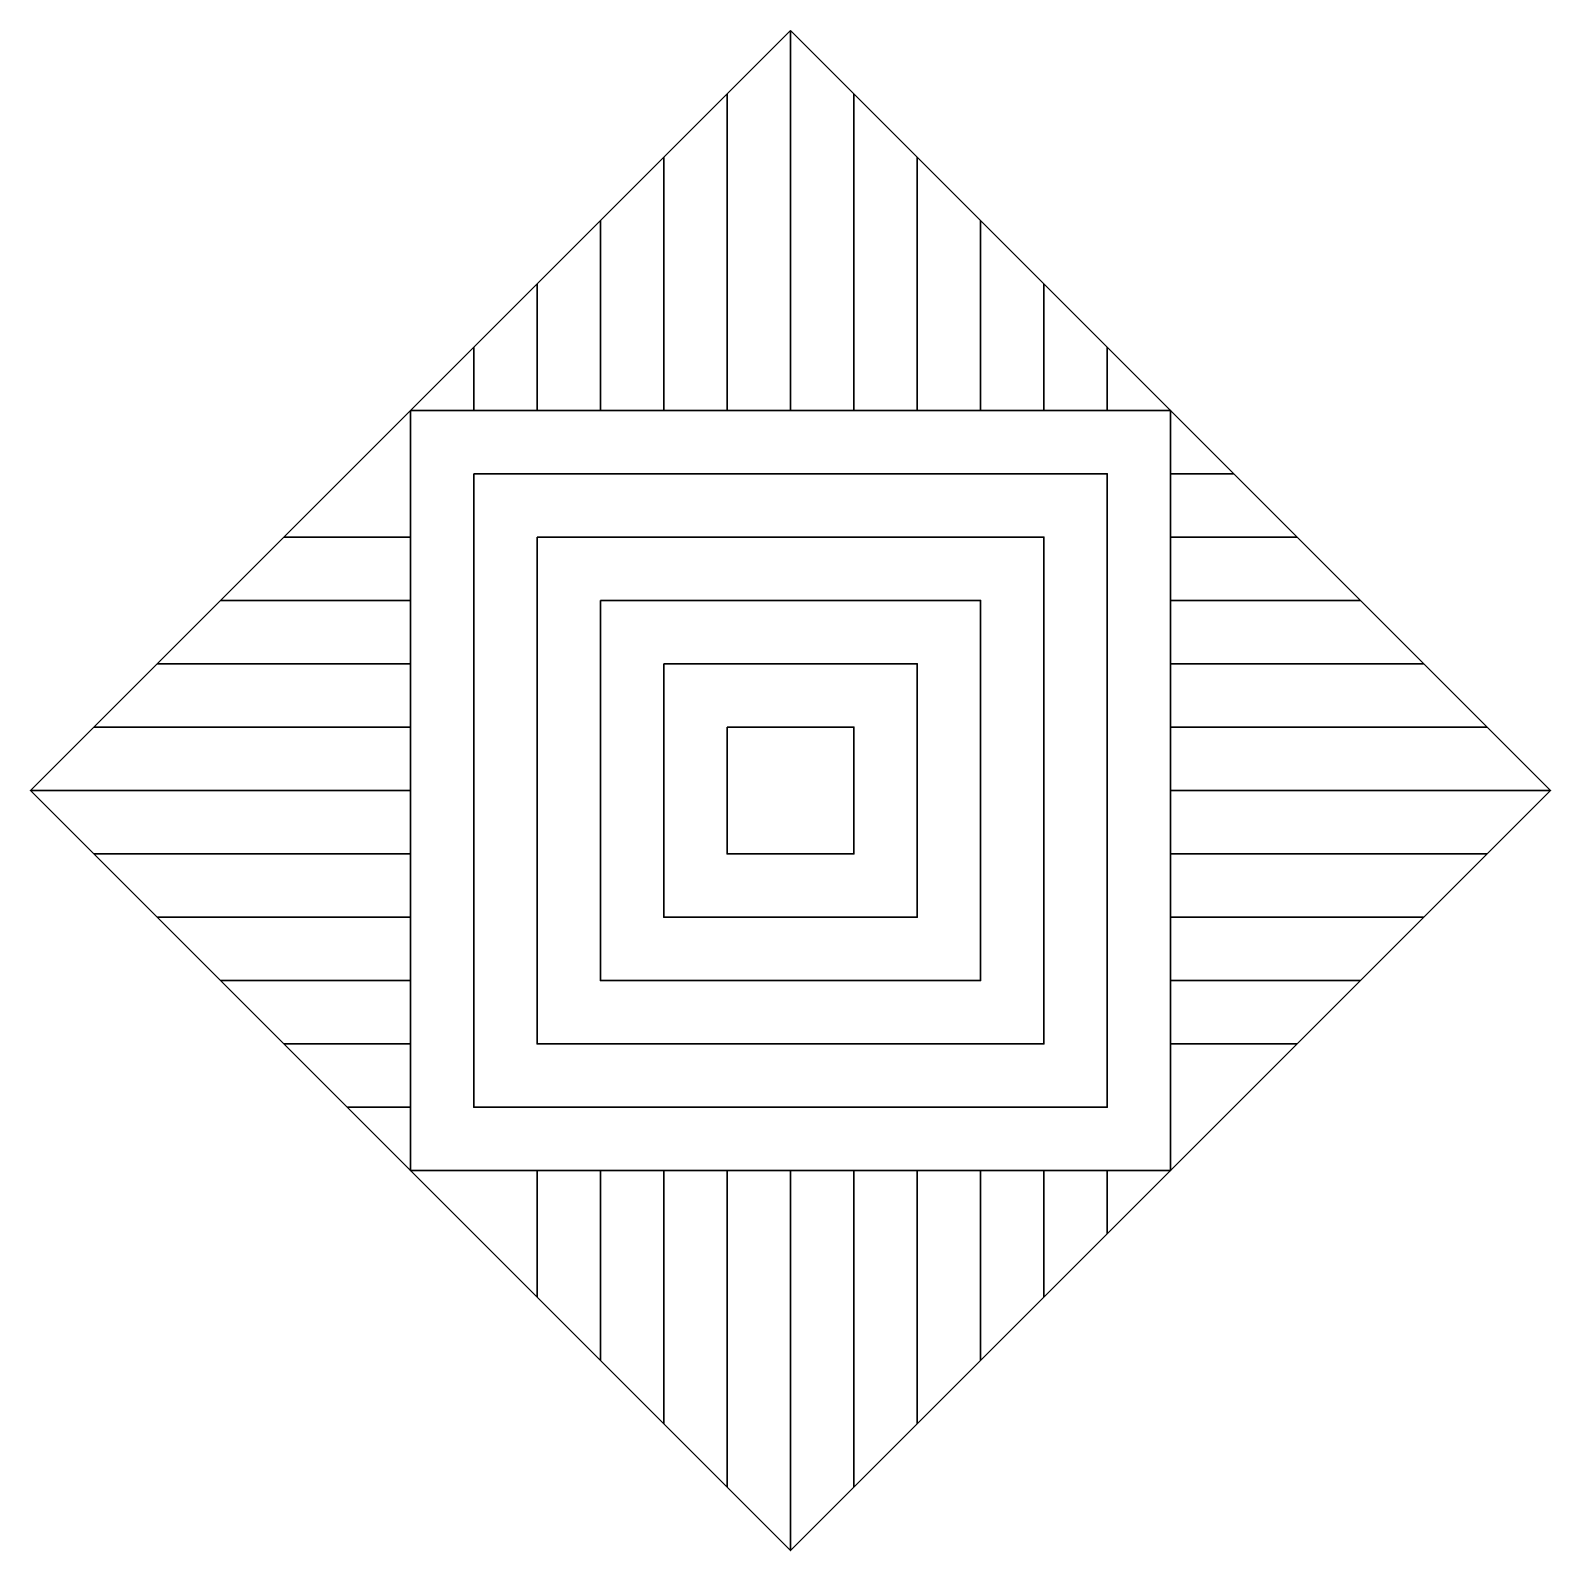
# Model space of a CAD drawing. Header units: inches. Extents: x -1.5 to 4.5, y -4.5 to 1.5.
import ezdxf

# ---------------------------------------------------------------- set-up
doc = ezdxf.new("R2010")
doc.units = ezdxf.units.IN
doc.header["$MEASUREMENT"] = 0
doc.layers.add('Layer1', color=10, linetype='Continuous', lineweight=30)

# ---------------------------------------------------------------- blocks, each defined once
blk = doc.blocks.new('*U2')
at = {"layer": 'Layer1'}
for p, q in [((0.125, 0.75), (0.125, -0.75)), ((-0.125, 0.5), (-0.125, -0.75)), ((0.375, 0.5), (0.375, -0.75)), ((-0.375, 0.25), (-0.375, -0.75)), ((0.625, 0.25), (0.625, -0.75)), ((-0.625, 0), (-0.625, -0.75)), ((0.875, 0), (0.875, -0.75)), ((-0.875, -0.25), (-0.875, -0.75)), ((1.125, -0.25), (1.125, -0.75)), ((-1.125, -0.5), (-1.125, -0.75))]:
    blk.add_line(p, q, dxfattribs=at)
blk = doc.blocks.new('*U3')
at = {"layer": 'Layer1', "color": 0, "linetype": 'ByBlock', "lineweight": -2, "transparency": 16777216}
blk.add_blockref('*U2', (1.375, 0.75), dxfattribs=at)
for p, rotation in [((3.75, -1.375), 270), ((-0.75, -1.625), 89.99999999999997), ((1.625, -3.75), 180)]:
    blk.add_blockref('*U2', p, dxfattribs=dict(at, rotation=rotation))

msp = doc.modelspace()

# ---------------------------------------------------------------- linework, layer by layer
at = {"layer": 'Layer1'}
msp.add_line((2.75, 0.25), (2.75, 0), dxfattribs=at)
msp.add_lwpolyline([(1.5, 1.5), (-1.5, -1.5), (1.5, -4.5), (4.5, -1.5)], close=True, dxfattribs=at)
at = {"layer": 'Layer1', "lineweight": 30}
for points in [[(0, 0), (3, 0), (3, -3), (0, -3)], [(0.25, -0.25), (2.75, -0.25), (2.75, -2.75), (0.25, -2.75)], [(0.25, -0.25), (2.75, -0.25), (2.75, -2.75), (0.25, -2.75)], [(0.5, -0.5), (2.5, -0.5), (2.5, -2.5), (0.5, -2.5)], [(0.75, -0.75), (2.25, -0.75), (2.25, -2.25), (0.75, -2.25)], [(1, -1), (2, -1), (2, -2), (1, -2)], [(1.25, -1.25), (1.75, -1.25), (1.75, -1.75), (1.25, -1.75)]]:
    msp.add_lwpolyline(points, close=True, dxfattribs=at)

# ---------------------------------------------------------------- block references
at = {"layer": 'Layer1'}
msp.add_blockref('*U3', (0, 0), dxfattribs=at)

doc.saveas('drawing.dxf')
